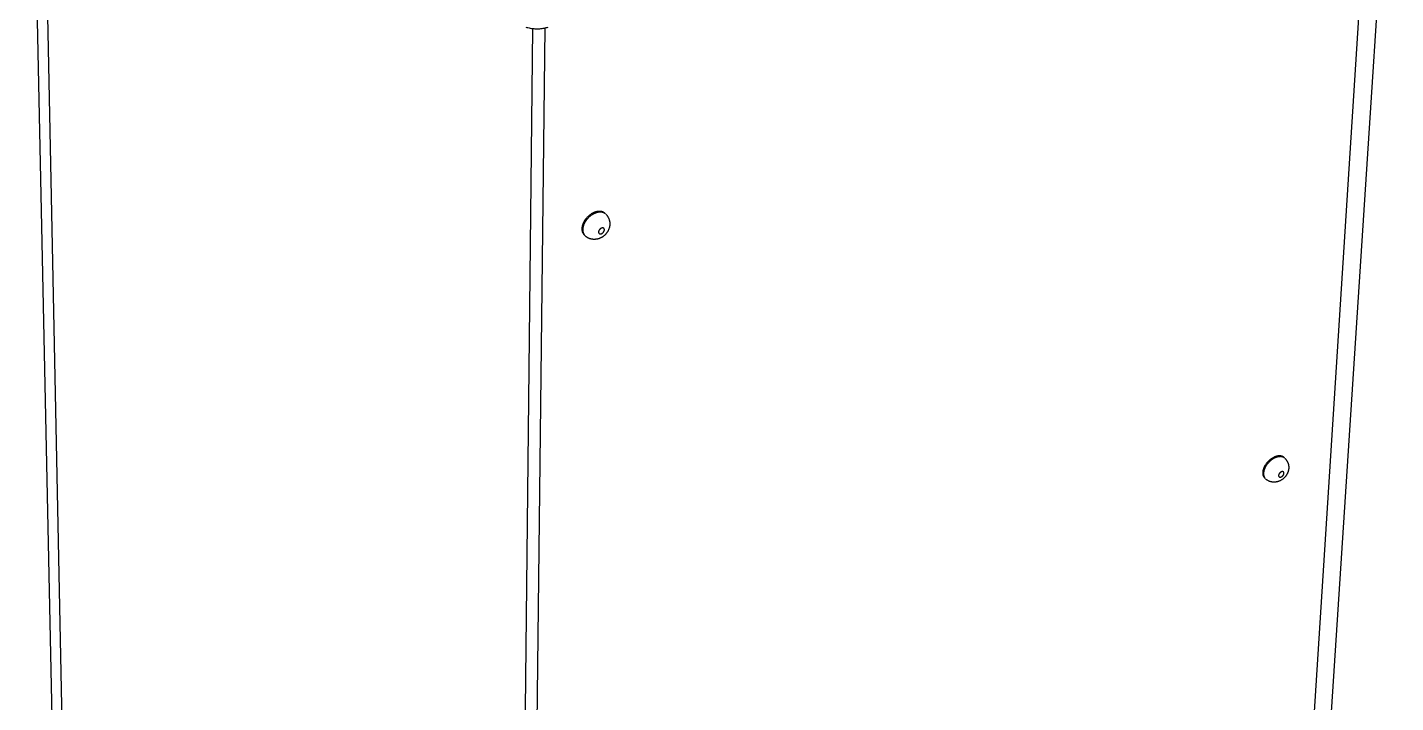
# Model space of a CAD drawing. Extents: x 623 to 1150, y 6 to 775.
# Drawn here: x 658.4 to 821.3, y 134.3 to 214.7 of the extents above; entities that cross this region are included whole.
import ezdxf

# ---------------------------------------------------------------- set-up
doc = ezdxf.new("R2010")
doc.units = 0
doc.layers.add('DIMENSIONES', color=7, linetype='CONTINUOUS')

msp = doc.modelspace()

# ---------------------------------------------------------------- linework, layer by layer
at = {"layer": 'DIMENSIONES'}
for points in [[(661.804, 109.945), (658.392, 272.111)], [(663.005, 108.608), (659.702, 270.836)], [(821.267, 250.923), (810.578, 86.887)], [(819.044, 250.126), (808.541, 86.054)], [(718.532, 214.592), (716.733, 48.827)], [(717.717, 214.766), (717.844, 214.728), (717.976, 214.693), (718.11, 214.661), (718.247, 214.634), (718.387, 214.611), (718.528, 214.593), (718.67, 214.578), (718.814, 214.568), (718.957, 214.563), (719.099, 214.562), (719.241, 214.565), (719.38, 214.572), (719.518, 214.584), (719.653, 214.599), (719.785, 214.618), (719.914, 214.641), (720.039, 214.666), (720.16, 214.695), (720.276, 214.727), (720.388, 214.761)], [(720.001, 214.658), (718.072, 49.049)], [(727.16, 192.574), (727.147, 192.587), (727.133, 192.599), (727.119, 192.611), (727.105, 192.623), (727.09, 192.635), (727.075, 192.646), (727.06, 192.657), (727.045, 192.668), (727.029, 192.679), (727.013, 192.689), (726.997, 192.698), (726.98, 192.708), (726.963, 192.717), (726.946, 192.725), (726.929, 192.734), (726.911, 192.742), (726.893, 192.749), (726.875, 192.757), (726.857, 192.764), (726.839, 192.77), (726.82, 192.776), (726.801, 192.782), (726.782, 192.788), (726.763, 192.793), (726.743, 192.797), (726.724, 192.802), (726.704, 192.806), (726.684, 192.809), (726.664, 192.813), (726.644, 192.816), (726.624, 192.818), (726.603, 192.821), (726.583, 192.822), (726.562, 192.824), (726.521, 192.826), (726.479, 192.826), (726.437, 192.826), (726.395, 192.824), (726.353, 192.82), (726.31, 192.815), (726.268, 192.809), (726.225, 192.802), (726.183, 192.794), (726.141, 192.785), (726.099, 192.774), (726.058, 192.763), (726.017, 192.75), (725.976, 192.737), (725.935, 192.723), (725.902, 192.71), (725.868, 192.696), (725.834, 192.682), (725.799, 192.667), (725.765, 192.651), (725.73, 192.634), (725.695, 192.617), (725.66, 192.598), (725.624, 192.579), (725.589, 192.558), (725.518, 192.515), (725.447, 192.469), (725.377, 192.419), (725.307, 192.366), (725.238, 192.31), (725.17, 192.25), (725.104, 192.188), (725.04, 192.123), (724.977, 192.056), (724.947, 192.021), (724.917, 191.986), (724.888, 191.951), (724.859, 191.915), (724.832, 191.879), (724.805, 191.842), (724.779, 191.805), (724.753, 191.768), (724.728, 191.73), (724.705, 191.692), (724.682, 191.654), (724.66, 191.616), (724.638, 191.578), (724.618, 191.539), (724.599, 191.501), (724.58, 191.463), (724.563, 191.424), (724.546, 191.386), (724.53, 191.348), (724.516, 191.31), (724.502, 191.273), (724.489, 191.235), (724.477, 191.198), (724.466, 191.161), (724.456, 191.124), (724.447, 191.088), (724.438, 191.052), (724.431, 191.016), (724.424, 190.981), (724.419, 190.947), (724.414, 190.912), (724.41, 190.879), (724.407, 190.845), (724.404, 190.813), (724.403, 190.781), (724.402, 190.749)], [(727.188, 192.539), (727.174, 192.55), (727.16, 192.56), (727.146, 192.57), (727.132, 192.58), (727.117, 192.589), (727.102, 192.598), (727.087, 192.607), (727.071, 192.616), (727.056, 192.624), (727.04, 192.632), (727.024, 192.64), (727.008, 192.647), (726.991, 192.654), (726.975, 192.661), (726.958, 192.667), (726.941, 192.673), (726.924, 192.679), (726.906, 192.685), (726.889, 192.69), (726.871, 192.695), (726.853, 192.7), (726.835, 192.704), (726.817, 192.708), (726.799, 192.712), (726.762, 192.718), (726.725, 192.723), (726.687, 192.727), (726.649, 192.73), (726.611, 192.731), (726.572, 192.732), (726.533, 192.731), (726.494, 192.729), (726.455, 192.726), (726.416, 192.722), (726.377, 192.717), (726.338, 192.711), (726.299, 192.703), (726.26, 192.695), (726.221, 192.686), (726.183, 192.676), (726.144, 192.665), (726.106, 192.654), (726.069, 192.641), (726.031, 192.628), (725.998, 192.615), (725.964, 192.602), (725.93, 192.588), (725.895, 192.572), (725.861, 192.556), (725.826, 192.54), (725.791, 192.522), (725.756, 192.503), (725.72, 192.484), (725.685, 192.464), (725.614, 192.421), (725.543, 192.374), (725.473, 192.324), (725.403, 192.271), (725.334, 192.215), (725.266, 192.156), (725.2, 192.093), (725.136, 192.029), (725.073, 191.961), (725.043, 191.927), (725.013, 191.892), (724.984, 191.856), (724.955, 191.82), (724.928, 191.784), (724.901, 191.747), (724.874, 191.71), (724.849, 191.673), (724.824, 191.635), (724.801, 191.597), (724.778, 191.559), (724.756, 191.521), (724.734, 191.483), (724.714, 191.445), (724.695, 191.406), (724.676, 191.368), (724.659, 191.33), (724.642, 191.292), (724.626, 191.253), (724.612, 191.216), (724.598, 191.178), (724.585, 191.14), (724.573, 191.103), (724.562, 191.066), (724.552, 191.029), (724.543, 190.993), (724.534, 190.957), (724.527, 190.922), (724.52, 190.887), (724.515, 190.852), (724.51, 190.818), (724.506, 190.784), (724.503, 190.751), (724.5, 190.718), (724.499, 190.686), (724.498, 190.654)], [(727.257, 192.479), (727.292, 192.443), (727.327, 192.405), (727.36, 192.366), (727.392, 192.326), (727.423, 192.285), (727.452, 192.242), (727.481, 192.199), (727.507, 192.155), (727.533, 192.11), (727.557, 192.064), (727.579, 192.018), (727.6, 191.971), (727.619, 191.923), (727.637, 191.875), (727.653, 191.826), (727.667, 191.777), (727.682, 191.721), (727.688, 191.693), (727.694, 191.664), (727.7, 191.635), (727.705, 191.607), (727.709, 191.578), (727.713, 191.549), (727.717, 191.52), (727.72, 191.491), (727.722, 191.462), (727.724, 191.433), (727.725, 191.403), (727.726, 191.374), (727.727, 191.345), (727.726, 191.316), (727.724, 191.265), (727.721, 191.213), (727.716, 191.161), (727.709, 191.11), (727.702, 191.059), (727.692, 191.007), (727.681, 190.956), (727.669, 190.906), (727.655, 190.855), (727.64, 190.806), (727.623, 190.756), (727.605, 190.708), (727.585, 190.659), (727.565, 190.612), (727.543, 190.565), (727.519, 190.519), (727.499, 190.481), (727.477, 190.443), (727.455, 190.405), (727.432, 190.368), (727.408, 190.332), (727.384, 190.296), (727.358, 190.261), (727.332, 190.226), (727.3, 190.186), (727.267, 190.148), (727.233, 190.109), (727.198, 190.072), (727.162, 190.036), (727.125, 190), (727.088, 189.966), (727.049, 189.932), (727.009, 189.899), (726.969, 189.868), (726.928, 189.837), (726.886, 189.808), (726.843, 189.78), (726.8, 189.753), (726.756, 189.727), (726.712, 189.702), (726.683, 189.687), (726.654, 189.672), (726.624, 189.657), (726.595, 189.644), (726.565, 189.631), (726.534, 189.618), (726.504, 189.606), (726.473, 189.594), (726.443, 189.583), (726.413, 189.573), (726.383, 189.563), (726.352, 189.554), (726.321, 189.546), (726.29, 189.538), (726.258, 189.53), (726.227, 189.523), (726.195, 189.517), (726.163, 189.512), (726.131, 189.507), (726.099, 189.502), (726.067, 189.498), (726.034, 189.495), (726.002, 189.492), (725.97, 189.49), (725.937, 189.489), (725.904, 189.488), (725.872, 189.488), (725.839, 189.489), (725.807, 189.49), (725.775, 189.492), (725.742, 189.494), (725.71, 189.497), (725.678, 189.5), (725.646, 189.505), (725.614, 189.509), (725.582, 189.515), (725.551, 189.521), (725.52, 189.527), (725.488, 189.534), (725.458, 189.542), (725.408, 189.556), (725.358, 189.572), (725.309, 189.589), (725.261, 189.608), (725.213, 189.628), (725.166, 189.65), (725.12, 189.674), (725.074, 189.699), (725.032, 189.724), (724.991, 189.751), (724.951, 189.779), (724.911, 189.808), (724.873, 189.839), (724.835, 189.87), (724.799, 189.903), (724.763, 189.937)], [(727.16, 192.574), (727.191, 192.543)], [(724.402, 190.749), (724.401, 190.725), (724.401, 190.701), (724.401, 190.677), (724.402, 190.653), (724.403, 190.629), (724.405, 190.604), (724.408, 190.58), (724.411, 190.556), (724.415, 190.532), (724.42, 190.508), (724.425, 190.483), (724.43, 190.459), (724.437, 190.435), (724.444, 190.412), (724.452, 190.388), (724.46, 190.365), (724.469, 190.342), (724.478, 190.319), (724.488, 190.296), (724.499, 190.274), (724.51, 190.252), (724.522, 190.23), (724.534, 190.209), (724.547, 190.188), (724.56, 190.167), (724.574, 190.147), (724.588, 190.127), (724.602, 190.108), (724.617, 190.089), (724.633, 190.07), (724.649, 190.052), (724.665, 190.035)], [(724.498, 190.654), (724.497, 190.632), (724.497, 190.609), (724.497, 190.586), (724.498, 190.563), (724.499, 190.54), (724.501, 190.517), (724.503, 190.494), (724.506, 190.471), (724.509, 190.448), (724.514, 190.425), (724.518, 190.402), (724.523, 190.379), (724.529, 190.356), (724.535, 190.334), (724.542, 190.311), (724.549, 190.289), (724.557, 190.267), (724.566, 190.245), (724.575, 190.223), (724.584, 190.202), (724.594, 190.181), (724.604, 190.16), (724.615, 190.139), (724.627, 190.119), (724.639, 190.099), (724.651, 190.079), (724.663, 190.06), (724.677, 190.041), (724.69, 190.022), (724.704, 190.004), (724.718, 189.986), (724.733, 189.969)], [(724.724, 189.976), (724.665, 190.035)], [(807.992, 163.514), (807.981, 163.525), (807.968, 163.536), (807.956, 163.546), (807.944, 163.556), (807.931, 163.566), (807.918, 163.575), (807.904, 163.584), (807.891, 163.593), (807.877, 163.602), (807.863, 163.61), (807.849, 163.618), (807.834, 163.626), (807.819, 163.633), (807.804, 163.64), (807.789, 163.647), (807.774, 163.654), (807.758, 163.66), (807.742, 163.666), (807.727, 163.671), (807.71, 163.676), (807.694, 163.681), (807.678, 163.686), (807.661, 163.69), (807.644, 163.694), (807.627, 163.697), (807.61, 163.701), (807.593, 163.704), (807.575, 163.706), (807.558, 163.709), (807.54, 163.711), (807.522, 163.712), (807.504, 163.714), (807.468, 163.715), (807.432, 163.716), (807.395, 163.716), (807.358, 163.714), (807.321, 163.711), (807.284, 163.707), (807.247, 163.702), (807.21, 163.696), (807.172, 163.688), (807.135, 163.68), (807.098, 163.671), (807.061, 163.661), (807.024, 163.65), (806.987, 163.638), (806.951, 163.625), (806.915, 163.612), (806.884, 163.6), (806.853, 163.587), (806.821, 163.573), (806.79, 163.559), (806.726, 163.527), (806.661, 163.493), (806.595, 163.455), (806.529, 163.414), (806.464, 163.37), (806.398, 163.323), (806.332, 163.273), (806.268, 163.219), (806.204, 163.163), (806.141, 163.105), (806.08, 163.044), (806.021, 162.98), (805.964, 162.915), (805.909, 162.848), (805.856, 162.78), (805.806, 162.71), (805.76, 162.639), (805.716, 162.568), (805.695, 162.532), (805.675, 162.496), (805.656, 162.461), (805.637, 162.425), (805.62, 162.389), (805.603, 162.353), (805.587, 162.318), (805.572, 162.283), (805.558, 162.247), (805.545, 162.212), (805.533, 162.178), (805.521, 162.143), (805.511, 162.109), (805.501, 162.075), (805.492, 162.042), (805.483, 162.009), (805.476, 161.976), (805.469, 161.944), (805.464, 161.912), (805.459, 161.881), (805.454, 161.85), (805.451, 161.82), (805.448, 161.79), (805.446, 161.76)], [(808.042, 163.463), (808.03, 163.473), (808.018, 163.481), (808.005, 163.49), (807.993, 163.499), (807.98, 163.507), (807.967, 163.515), (807.953, 163.522), (807.94, 163.53), (807.926, 163.537), (807.912, 163.544), (807.898, 163.55), (807.884, 163.557), (807.869, 163.563), (807.855, 163.568), (807.84, 163.574), (807.825, 163.579), (807.81, 163.584), (807.794, 163.589), (807.779, 163.593), (807.763, 163.597), (807.748, 163.601), (807.732, 163.604), (807.716, 163.608), (807.7, 163.611), (807.683, 163.613), (807.667, 163.616), (807.634, 163.62), (807.6, 163.622), (807.566, 163.624), (807.532, 163.625), (807.498, 163.624), (807.463, 163.623), (807.428, 163.621), (807.393, 163.617), (807.358, 163.613), (807.323, 163.607), (807.288, 163.601), (807.253, 163.594), (807.218, 163.586), (807.183, 163.577), (807.148, 163.567), (807.114, 163.556), (807.08, 163.545), (807.045, 163.533), (807.012, 163.521), (806.981, 163.508), (806.95, 163.495), (806.918, 163.482), (806.886, 163.467), (806.822, 163.436), (806.757, 163.401), (806.692, 163.364), (806.626, 163.323), (806.56, 163.279), (806.494, 163.231), (806.429, 163.181), (806.364, 163.128), (806.3, 163.072), (806.238, 163.013), (806.177, 162.952), (806.118, 162.889), (806.06, 162.824), (806.005, 162.757), (805.953, 162.688), (805.903, 162.619), (805.856, 162.548), (805.812, 162.477), (805.791, 162.441), (805.771, 162.405), (805.752, 162.369), (805.734, 162.333), (805.716, 162.298), (805.7, 162.262), (805.684, 162.226), (805.669, 162.191), (805.655, 162.156), (805.642, 162.121), (805.629, 162.086), (805.618, 162.052), (805.607, 162.018), (805.597, 161.984), (805.588, 161.95), (805.58, 161.917), (805.573, 161.885), (805.566, 161.853), (805.56, 161.821), (805.555, 161.789), (805.551, 161.759), (805.547, 161.728), (805.545, 161.698), (805.542, 161.669)], [(808.089, 163.423), (808.121, 163.392), (808.152, 163.359), (808.182, 163.326), (808.212, 163.291), (808.24, 163.255), (808.267, 163.219), (808.293, 163.182), (808.318, 163.144), (808.341, 163.105), (808.364, 163.065), (808.385, 163.025), (808.405, 162.984), (808.423, 162.943), (808.44, 162.901), (808.456, 162.859), (808.471, 162.816), (808.482, 162.782), (808.491, 162.748), (808.5, 162.714), (808.509, 162.679), (808.516, 162.644), (808.523, 162.609), (808.529, 162.573), (808.533, 162.538), (808.538, 162.502), (808.541, 162.467), (808.543, 162.431), (808.545, 162.395), (808.546, 162.36), (808.545, 162.324), (808.545, 162.288), (808.543, 162.253), (808.541, 162.224), (808.538, 162.195), (808.535, 162.167), (808.531, 162.138), (808.527, 162.11), (808.523, 162.081), (808.517, 162.053), (808.512, 162.024), (808.506, 161.996), (808.499, 161.968), (808.492, 161.94), (808.484, 161.912), (808.476, 161.884), (808.468, 161.857), (808.459, 161.83), (808.449, 161.802), (808.436, 161.767), (808.422, 161.732), (808.408, 161.697), (808.393, 161.663), (808.377, 161.628), (808.36, 161.595), (808.343, 161.561), (808.325, 161.528), (808.306, 161.495), (808.287, 161.462), (808.267, 161.43), (808.246, 161.399), (808.225, 161.368), (808.203, 161.337), (808.181, 161.307), (808.158, 161.277), (808.121, 161.232), (808.082, 161.188), (808.042, 161.145), (808.001, 161.103), (807.958, 161.062), (807.914, 161.023), (807.869, 160.985), (807.822, 160.948), (807.774, 160.913), (807.726, 160.88), (807.676, 160.848), (807.625, 160.817), (807.574, 160.789), (807.522, 160.762), (807.469, 160.736), (807.416, 160.713), (807.375, 160.697), (807.317, 160.675), (807.288, 160.665), (807.259, 160.656), (807.229, 160.647), (807.199, 160.639), (807.168, 160.632), (807.138, 160.625), (807.107, 160.618), (807.076, 160.612), (807.045, 160.607), (807.014, 160.603), (806.983, 160.599), (806.952, 160.595), (806.92, 160.592), (806.889, 160.59), (806.857, 160.589), (806.826, 160.588), (806.794, 160.587), (806.763, 160.588), (806.731, 160.589), (806.7, 160.59), (806.669, 160.593), (806.637, 160.595), (806.606, 160.599), (806.575, 160.603), (806.544, 160.607), (806.514, 160.613), (806.483, 160.618), (806.453, 160.625), (806.423, 160.632), (806.393, 160.639), (806.345, 160.653), (806.298, 160.668), (806.252, 160.685), (806.205, 160.703), (806.16, 160.723), (806.115, 160.745), (806.071, 160.768), (806.028, 160.792), (805.995, 160.813), (805.961, 160.835), (805.929, 160.858), (805.897, 160.881), (805.865, 160.906), (805.834, 160.931), (805.804, 160.957), (805.775, 160.984)], [(807.992, 163.514), (808.044, 163.465)], [(805.446, 161.76), (805.444, 161.738), (805.442, 161.715), (805.441, 161.693), (805.441, 161.67), (805.441, 161.647), (805.442, 161.623), (805.443, 161.6), (805.445, 161.577), (805.448, 161.554), (805.451, 161.531), (805.455, 161.508), (805.46, 161.485), (805.465, 161.462), (805.471, 161.439), (805.478, 161.416), (805.485, 161.394), (805.493, 161.371), (805.502, 161.349), (805.511, 161.327), (805.52, 161.306), (805.531, 161.285), (805.542, 161.264), (805.553, 161.244), (805.565, 161.223), (805.577, 161.204), (805.59, 161.184), (805.604, 161.166), (805.617, 161.147), (805.632, 161.129), (805.646, 161.112), (805.661, 161.095), (805.677, 161.078)], [(805.542, 161.669), (805.541, 161.648), (805.539, 161.628), (805.538, 161.607), (805.538, 161.586), (805.538, 161.565), (805.538, 161.544), (805.539, 161.523), (805.541, 161.502), (805.543, 161.481), (805.546, 161.46), (805.549, 161.439), (805.553, 161.418), (805.557, 161.397), (805.561, 161.376), (805.567, 161.355), (805.572, 161.335), (805.579, 161.314), (805.585, 161.294), (805.592, 161.274), (805.6, 161.254), (805.608, 161.234), (805.617, 161.215), (805.626, 161.196), (805.635, 161.177), (805.645, 161.158), (805.656, 161.14), (805.666, 161.122), (805.678, 161.104), (805.689, 161.087), (805.701, 161.069), (805.713, 161.053), (805.726, 161.036)], [(805.706, 161.05), (805.677, 161.078)]]:
    msp.add_lwpolyline(points, dxfattribs=at)
for points in [[(726.381, 190.37), (726.382, 190.355), (726.382, 190.348), (726.383, 190.34), (726.383, 190.333), (726.384, 190.326), (726.385, 190.318), (726.387, 190.311), (726.388, 190.303), (726.39, 190.296), (726.392, 190.289), (726.393, 190.285), (726.394, 190.282), (726.395, 190.278), (726.396, 190.275), (726.397, 190.271), (726.399, 190.268), (726.4, 190.264), (726.402, 190.261), (726.403, 190.257), (726.405, 190.254), (726.407, 190.251), (726.408, 190.247), (726.41, 190.244), (726.412, 190.241), (726.414, 190.238), (726.416, 190.235), (726.419, 190.232), (726.421, 190.228), (726.423, 190.225), (726.426, 190.223), (726.428, 190.22), (726.431, 190.217), (726.433, 190.214), (726.436, 190.211), (726.438, 190.208), (726.441, 190.206), (726.444, 190.203), (726.447, 190.201), (726.449, 190.198), (726.452, 190.196), (726.455, 190.193), (726.458, 190.191), (726.461, 190.189), (726.464, 190.186), (726.468, 190.184), (726.471, 190.182), (726.474, 190.18), (726.477, 190.178), (726.48, 190.176), (726.484, 190.174), (726.487, 190.172), (726.49, 190.171), (726.496, 190.168), (726.503, 190.165), (726.509, 190.162), (726.516, 190.16), (726.523, 190.157), (726.529, 190.155), (726.536, 190.154), (726.543, 190.152), (726.55, 190.151), (726.557, 190.149), (726.563, 190.148), (726.57, 190.148), (726.577, 190.147), (726.584, 190.147), (726.592, 190.146), (726.599, 190.146), (726.606, 190.146), (726.613, 190.147), (726.62, 190.147), (726.627, 190.148), (726.634, 190.148), (726.641, 190.149), (726.648, 190.15), (726.656, 190.151), (726.663, 190.153), (726.67, 190.154), (726.677, 190.156), (726.684, 190.157), (726.698, 190.161), (726.711, 190.165), (726.719, 190.168), (726.727, 190.171), (726.735, 190.174), (726.743, 190.177), (726.75, 190.18), (726.758, 190.183), (726.765, 190.187), (726.773, 190.191), (726.787, 190.198), (726.802, 190.206), (726.816, 190.215), (726.83, 190.224), (726.843, 190.233), (726.857, 190.243), (726.87, 190.253), (726.882, 190.264), (726.895, 190.275), (726.907, 190.286), (726.919, 190.297), (726.931, 190.309), (726.942, 190.322), (726.954, 190.334), (726.965, 190.347), (726.976, 190.361), (726.986, 190.375), (726.996, 190.388), (727.006, 190.403), (727.015, 190.417), (727.023, 190.432), (727.028, 190.44), (727.032, 190.447), (727.035, 190.455), (727.039, 190.463), (727.043, 190.471), (727.046, 190.479), (727.049, 190.487), (727.052, 190.495), (727.055, 190.503), (727.058, 190.511), (727.061, 190.519), (727.063, 190.528), (727.066, 190.536), (727.068, 190.545), (727.071, 190.558), (727.073, 190.572), (727.075, 190.585), (727.076, 190.592), (727.077, 190.599), (727.078, 190.605), (727.078, 190.612), (727.079, 190.619), (727.079, 190.626), (727.079, 190.633), (727.079, 190.639), (727.079, 190.646), (727.078, 190.653), (727.078, 190.659), (727.077, 190.666), (727.076, 190.673), (727.075, 190.679), (727.074, 190.685), (727.073, 190.692), (727.071, 190.698), (727.07, 190.704), (727.068, 190.711), (727.066, 190.717), (727.063, 190.723), (727.061, 190.729), (727.06, 190.732), (727.058, 190.734), (727.057, 190.737), (727.056, 190.74), (727.054, 190.743), (727.052, 190.746), (727.051, 190.748), (727.049, 190.751), (727.046, 190.756), (727.043, 190.761), (727.039, 190.765), (727.036, 190.77), (727.032, 190.774), (727.028, 190.779), (727.024, 190.783), (727.02, 190.787), (727.016, 190.791), (727.011, 190.795), (727.007, 190.799), (727.002, 190.802), (726.997, 190.806), (726.992, 190.809), (726.987, 190.813), (726.982, 190.816), (726.977, 190.819), (726.972, 190.822), (726.967, 190.825), (726.961, 190.827), (726.956, 190.83), (726.95, 190.832), (726.945, 190.834), (726.939, 190.836), (726.933, 190.838), (726.928, 190.84), (726.922, 190.842), (726.916, 190.844), (726.91, 190.845), (726.904, 190.846), (726.898, 190.847), (726.893, 190.848), (726.885, 190.849), (726.878, 190.85), (726.871, 190.851), (726.863, 190.851), (726.856, 190.851), (726.849, 190.851), (726.842, 190.851), (726.834, 190.85), (726.827, 190.849), (726.82, 190.849), (726.813, 190.848), (726.805, 190.846), (726.798, 190.845), (726.791, 190.843), (726.784, 190.842), (726.777, 190.84), (726.769, 190.838), (726.762, 190.836), (726.755, 190.833), (726.748, 190.831), (726.734, 190.826), (726.72, 190.82), (726.707, 190.814), (726.693, 190.807), (726.68, 190.8), (726.667, 190.793), (726.652, 190.784), (726.637, 190.776), (726.623, 190.766), (726.609, 190.757), (726.596, 190.747), (726.582, 190.736), (726.569, 190.726), (726.557, 190.715), (726.545, 190.703), (726.533, 190.691), (726.521, 190.679), (726.51, 190.667), (726.499, 190.654), (726.488, 190.641), (726.478, 190.628), (726.468, 190.614), (726.459, 190.6), (726.45, 190.586), (726.442, 190.572), (726.434, 190.558), (726.426, 190.543), (726.419, 190.528), (726.413, 190.513), (726.41, 190.505), (726.407, 190.498), (726.404, 190.49), (726.401, 190.482), (726.399, 190.474), (726.396, 190.466), (726.394, 190.458), (726.392, 190.45), (726.39, 190.443), (726.388, 190.435), (726.387, 190.427), (726.385, 190.418), (726.384, 190.41), (726.383, 190.402), (726.382, 190.394), (726.382, 190.386), (726.381, 190.378)], [(807.336, 161.394), (807.335, 161.387), (807.335, 161.379), (807.335, 161.371), (807.336, 161.363), (807.336, 161.355), (807.337, 161.347), (807.338, 161.339), (807.34, 161.33), (807.34, 161.326), (807.341, 161.322), (807.342, 161.318), (807.343, 161.314), (807.344, 161.31), (807.345, 161.306), (807.346, 161.302), (807.348, 161.299), (807.349, 161.295), (807.351, 161.291), (807.352, 161.287), (807.354, 161.284), (807.356, 161.28), (807.357, 161.276), (807.359, 161.273), (807.361, 161.269), (807.363, 161.266), (807.365, 161.263), (807.368, 161.26), (807.37, 161.257), (807.372, 161.254), (807.374, 161.252), (807.377, 161.249), (807.379, 161.246), (807.382, 161.244), (807.384, 161.241), (807.387, 161.239), (807.39, 161.236), (807.393, 161.234), (807.395, 161.231), (807.398, 161.229), (807.401, 161.227), (807.404, 161.225), (807.407, 161.223), (807.41, 161.221), (807.413, 161.219), (807.417, 161.217), (807.42, 161.215), (807.423, 161.213), (807.426, 161.212), (807.43, 161.21), (807.433, 161.208), (807.436, 161.207), (807.44, 161.205), (807.443, 161.204), (807.447, 161.203), (807.45, 161.201), (807.453, 161.2), (807.459, 161.198), (807.465, 161.197), (807.471, 161.195), (807.478, 161.194), (807.484, 161.193), (807.49, 161.192), (807.496, 161.191), (807.502, 161.191), (807.508, 161.19), (807.515, 161.19), (807.521, 161.19), (807.527, 161.19), (807.533, 161.19), (807.54, 161.191), (807.546, 161.191), (807.552, 161.192), (807.558, 161.193), (807.565, 161.194), (807.571, 161.195), (807.577, 161.196), (807.583, 161.197), (807.59, 161.199), (807.596, 161.2), (807.602, 161.202), (807.614, 161.206), (807.626, 161.21), (807.638, 161.214), (807.65, 161.219), (807.665, 161.225), (807.679, 161.232), (807.693, 161.24), (807.707, 161.248), (807.72, 161.256), (807.733, 161.264), (807.746, 161.273), (807.759, 161.283), (807.771, 161.292), (807.783, 161.302), (807.795, 161.313), (807.807, 161.323), (807.818, 161.334), (807.829, 161.345), (807.84, 161.357), (807.85, 161.368), (807.86, 161.38), (807.87, 161.391), (807.879, 161.403), (807.888, 161.415), (807.897, 161.427), (807.905, 161.44), (807.914, 161.453), (807.921, 161.466), (807.929, 161.479), (807.935, 161.492), (807.942, 161.506), (807.945, 161.513), (807.948, 161.52), (807.951, 161.527), (807.953, 161.534), (807.956, 161.542), (807.958, 161.549), (807.961, 161.556), (807.963, 161.564), (807.965, 161.571), (807.967, 161.579), (807.97, 161.591), (807.972, 161.603), (807.974, 161.616), (807.975, 161.622), (807.976, 161.628), (807.976, 161.634), (807.977, 161.64), (807.977, 161.647), (807.977, 161.653), (807.977, 161.659), (807.977, 161.665), (807.977, 161.671), (807.977, 161.677), (807.977, 161.683), (807.976, 161.689), (807.975, 161.695), (807.974, 161.701), (807.973, 161.707), (807.972, 161.713), (807.971, 161.719), (807.969, 161.724), (807.968, 161.73), (807.966, 161.735), (807.965, 161.738), (807.964, 161.741), (807.963, 161.743), (807.961, 161.746), (807.96, 161.749), (807.959, 161.751), (807.958, 161.754), (807.956, 161.756), (807.955, 161.759), (807.953, 161.761), (807.952, 161.764), (807.95, 161.766), (807.949, 161.768), (807.948, 161.77), (807.946, 161.772), (807.945, 161.774), (807.943, 161.776), (807.941, 161.778), (807.938, 161.782), (807.935, 161.786), (807.931, 161.79), (807.927, 161.793), (807.923, 161.797), (807.92, 161.8), (807.915, 161.804), (807.911, 161.807), (807.907, 161.81), (807.903, 161.813), (807.898, 161.816), (807.893, 161.818), (807.889, 161.821), (807.884, 161.824), (807.879, 161.826), (807.874, 161.828), (807.869, 161.83), (807.864, 161.832), (807.859, 161.834), (807.854, 161.836), (807.849, 161.838), (807.844, 161.839), (807.839, 161.841), (807.833, 161.842), (807.828, 161.843), (807.823, 161.844), (807.818, 161.845), (807.812, 161.846), (807.807, 161.846), (807.8, 161.847), (807.793, 161.847), (807.786, 161.847), (807.78, 161.847), (807.773, 161.847), (807.766, 161.846), (807.759, 161.846), (807.753, 161.845), (807.746, 161.844), (807.739, 161.843), (807.733, 161.841), (807.726, 161.84), (807.719, 161.838), (807.713, 161.836), (807.706, 161.834), (807.699, 161.832), (807.693, 161.83), (807.686, 161.828), (807.68, 161.825), (807.673, 161.822), (807.661, 161.817), (807.648, 161.811), (807.636, 161.804), (807.623, 161.798), (807.611, 161.791), (807.599, 161.783), (807.586, 161.775), (807.572, 161.766), (807.559, 161.756), (807.546, 161.747), (807.534, 161.737), (807.522, 161.727), (807.51, 161.717), (807.498, 161.706), (807.487, 161.695), (807.476, 161.684), (807.465, 161.672), (807.455, 161.66), (807.444, 161.648), (807.435, 161.636), (807.425, 161.623), (807.416, 161.61), (807.408, 161.598), (807.4, 161.585), (807.393, 161.573), (807.386, 161.56), (807.379, 161.547), (807.373, 161.534), (807.367, 161.52), (807.361, 161.507), (807.356, 161.493), (807.352, 161.479), (807.35, 161.472), (807.348, 161.465), (807.346, 161.458), (807.344, 161.451), (807.343, 161.444), (807.341, 161.437), (807.34, 161.43), (807.339, 161.423), (807.338, 161.416), (807.337, 161.409), (807.336, 161.402)]]:
    msp.add_lwpolyline(points, close=True, dxfattribs=at)

doc.saveas('drawing.dxf')
